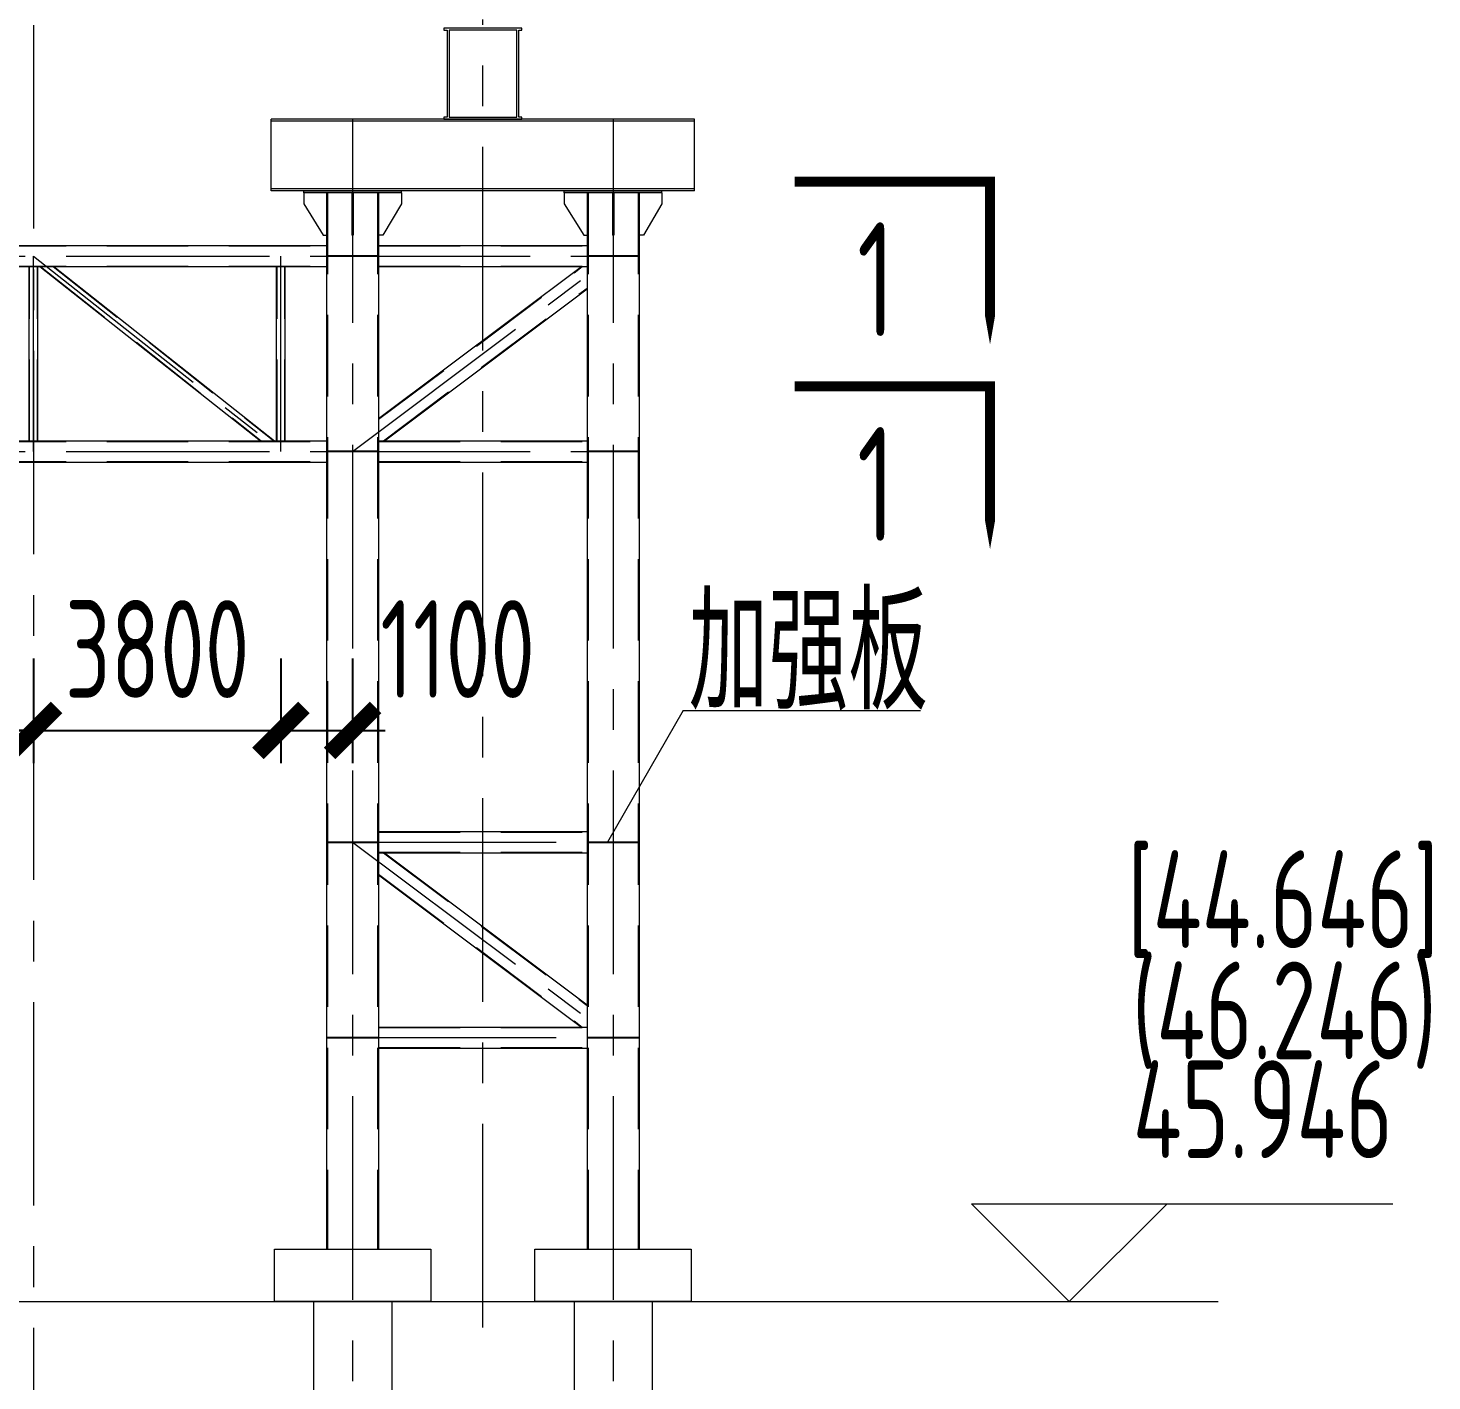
# Model space of a CAD drawing. Extents: x -2876908 to 633791, y -1383861 to 872234.
# Drawn here: x -1502502 to -1480949, y -125967 to -105196 of the extents above; entities that cross this region are included whole.
import ezdxf
from ezdxf.enums import TextEntityAlignment as Align

# ---------------------------------------------------------------- set-up
doc = ezdxf.new("R2010")
doc.units = 0
doc.header["$LTSCALE"] = 5
doc.header["$MEASUREMENT"] = 0
for name, pattern in [('CENTER', [2, 1.25, -0.25, 0.25, -0.25]), ('DASH', [0.35, 0.25, -0.1]), ('DASHED', [0.75, 0.5, -0.25])]:
    doc.linetypes.add(name, pattern=pattern)
doc.layers.get('0').update_dxf_attribs({"linetype": 'CONTINUOUS', "lineweight": 25})
doc.layers.get('DEFPOINTS').update_dxf_attribs({"color": 35, "linetype": 'CONTINUOUS', "lineweight": 13})
for name, color, linetype, lineweight in [('3中心线', 6, 'CENTER', 18), ('4虚线', 2, 'DASHED', 18), ('5标注', 3, 'CONTINUOUS', 15), ('6文本', 7, 'CONTINUOUS', 15), ('7边界线', 8, 'CONTINUOUS', 15), ('8轮廓线', 4, 'CONTINUOUS', 15), ('DIM', 3, 'CONTINUOUS', 0), ('THIN', 7, 'CONTINUOUS', 0)]:
    doc.layers.add(name, color=color, linetype=linetype, lineweight=lineweight)
doc.styles.add('TSSD_Dimension', font='tssdeng.shx', dxfattribs={"width": 0.7, "bigfont": 'hztxt.shx'})
doc.styles.add('TSSD_NORM', font='tssdeng.shx', dxfattribs={"width": 0.7, "bigfont": 'hztxt.shx'})
doc.dimstyles.new('TSSD_100_100', dxfattribs={"dimtxt": 300, "dimasz": 100, "dimexe": 100, "dimexo": 250, "dimgap": 100, "dimtad": 1, "dimdec": 0, "dimzin": 0, "dimdsep": 46, "dimtxsty": 'TSSD_Dimension', "dimblk": 'ARCHTICK', "dimblk1": 'ARCHTICK', "dimblk2": 'ARCHTICK', "dimcen": 0, "dimdle": 100, "dimclrt": 7, "dimadec": 0, "dimazin": 0, "dimtfac": 1, "dimtdec": 0, "dimtix": 1, "dimtmove": 2, "dimatfit": 3, "dimfxl": 1, "dimtolj": 1, "dimtzin": 0, "dimarcsym": 0})

# ---------------------------------------------------------------- blocks, each defined once
blk = doc.blocks.new('_ArchTick')
at = {"color": 0, "linetype": 'ByBlock', "const_width": 0.5}
blk.add_lwpolyline([(-0.707, -0.707), (0.707, 0.707)], dxfattribs=at)
blk = doc.blocks.new('*D2292')
at = {"layer": 'DEFPOINTS', "color": 0, "transparency": 16777216}
for p in [(-1506219, -113625), (-1502419, -113625), (-1502419, -115980)]:
    blk.add_point(p, dxfattribs=at)
at = {"layer": 'DIM', "color": 0, "lineweight": -2, "transparency": 16777216}
for p, q in [((-1506219, -114875), (-1506219, -116480)), ((-1502419, -114875), (-1502419, -116480)), ((-1506219, -115980), (-1506719, -115980)), ((-1506219, -115980), (-1502419, -115980)), ((-1502419, -115980), (-1501919, -115980))]:
    blk.add_line(p, q, dxfattribs=at)
at = {"layer": 'DIM', "color": 0, "lineweight": -2, "transparency": 16777216, "xscale": 500, "yscale": 500, "zscale": 500}
blk.add_blockref('_ArchTick', (-1506219, -115980), dxfattribs=at)
at = {"layer": 'DIM', "color": 0, "lineweight": -2, "transparency": 16777216, "xscale": 500, "yscale": 500, "zscale": 500, "rotation": 180}
blk.add_blockref('_ArchTick', (-1502419, -115980), dxfattribs=at)
at = {"layer": 'DIM', "color": 7, "transparency": 16777216, "insert": (-1504319, -114730), "char_height": 1500, "attachment_point": 5, "style": 'TSSD_Dimension'}
blk.add_mtext('\\A1;3800', dxfattribs=at)
blk = doc.blocks.new('*D2293')
at = {"layer": 'DEFPOINTS', "color": 0, "transparency": 16777216}
for p in [(-1502419, -113625), (-1498619, -113625), (-1498619, -115980)]:
    blk.add_point(p, dxfattribs=at)
at = {"layer": 'DIM', "color": 0, "lineweight": -2, "transparency": 16777216}
for p, q in [((-1502419, -114875), (-1502419, -116480)), ((-1498619, -114875), (-1498619, -116480)), ((-1502419, -115980), (-1502919, -115980)), ((-1502419, -115980), (-1498619, -115980)), ((-1498619, -115980), (-1498119, -115980))]:
    blk.add_line(p, q, dxfattribs=at)
at = {"layer": 'DIM', "color": 0, "lineweight": -2, "transparency": 16777216, "xscale": 500, "yscale": 500, "zscale": 500}
blk.add_blockref('_ArchTick', (-1502419, -115980), dxfattribs=at)
at = {"layer": 'DIM', "color": 0, "lineweight": -2, "transparency": 16777216, "xscale": 500, "yscale": 500, "zscale": 500, "rotation": 180}
blk.add_blockref('_ArchTick', (-1498619, -115980), dxfattribs=at)
at = {"layer": 'DIM', "color": 7, "transparency": 16777216, "insert": (-1500519, -114730), "char_height": 1500, "attachment_point": 5, "style": 'TSSD_Dimension'}
blk.add_mtext('\\A1;3800', dxfattribs=at)
blk = doc.blocks.new('*D2294')
at = {"layer": 'DEFPOINTS', "color": 0, "transparency": 16777216}
for p in [(-1498619, -113625), (-1497519, -113625), (-1497519, -115980)]:
    blk.add_point(p, dxfattribs=at)
at = {"layer": 'DIM', "color": 0, "lineweight": -2, "transparency": 16777216}
for p, q in [((-1498619, -114875), (-1498619, -116480)), ((-1497519, -114875), (-1497519, -116480)), ((-1499119, -115980), (-1497019, -115980))]:
    blk.add_line(p, q, dxfattribs=at)
at = {"layer": 'DIM', "color": 0, "lineweight": -2, "transparency": 16777216, "xscale": 500, "yscale": 500, "zscale": 500, "rotation": 180}
blk.add_blockref('_ArchTick', (-1498619, -115980), dxfattribs=at)
at = {"layer": 'DIM', "color": 0, "lineweight": -2, "transparency": 16777216, "xscale": 500, "yscale": 500, "zscale": 500}
blk.add_blockref('_ArchTick', (-1497519, -115980), dxfattribs=at)
at = {"layer": 'DIM', "color": 7, "transparency": 16777216, "insert": (-1495906, -114730), "char_height": 1500, "attachment_point": 5, "style": 'TSSD_Dimension'}
blk.add_mtext('\\A1;1100', dxfattribs=at)

msp = doc.modelspace()

# ---------------------------------------------------------------- linework, layer by layer
at = {"layer": '3中心线', "ltscale": 500}
for p, q in [((-1502419.163, -85150.491), (-1502419.163, -144851.446)), ((-1495519.166, -125145.73), (-1495519.166, -105065.73)), ((-1497519.166, -106595.73), (-1497519.166, -135816.319)), ((-1493519.166, -106595.73), (-1493519.166, -135816.319)), ((-1506919.16, -108695.73), (-1497919.166, -108695.73)), ((-1506219.16, -111695.73), (-1502419.163, -108695.73)), ((-1502419.163, -111695.73), (-1502419.163, -108695.73)), ((-1502419.163, -108695.73), (-1498619.166, -111695.73)), ((-1498619.166, -111695.73), (-1498619.166, -108695.73)), ((-1497919.166, -108695.73), (-1493119.166, -108695.73)), ((-1497519.166, -111695.73), (-1493519.166, -108695.73)), ((-1506919.16, -111695.73), (-1497919.166, -111695.73)), ((-1497919.166, -111695.73), (-1493119.166, -111695.73)), ((-1497519.166, -117695.73), (-1493519.166, -117695.73)), ((-1497519.166, -117695.73), (-1493519.166, -120695.73)), ((-1497519.166, -120695.73), (-1493519.166, -120695.73))]:
    msp.add_line(p, q, dxfattribs=at)
at = {"layer": '4虚线', "ltscale": 500}
for p, q in [((-1497903.166, -107725.73), (-1497903.166, -123945.73)), ((-1497135.166, -107725.73), (-1497135.166, -123945.73)), ((-1493903.166, -107725.73), (-1493903.166, -123945.73)), ((-1493135.166, -107725.73), (-1493135.166, -123945.73)), ((-1506919.16, -108541.23), (-1497919.166, -108541.23)), ((-1497119.166, -108541.23), (-1493919.166, -108541.23)), ((-1506919.16, -108850.23), (-1497919.166, -108850.23)), ((-1502479.663, -111533.23), (-1502479.663, -108858.23)), ((-1502358.663, -111533.23), (-1502358.663, -108858.23)), ((-1502310.966, -108858.23), (-1498922.636, -111533.23)), ((-1502115.693, -108858.23), (-1498727.362, -111533.23)), ((-1498679.666, -111533.23), (-1498679.666, -108858.23)), ((-1498558.666, -111533.23), (-1498558.666, -108858.23)), ((-1497119.166, -108850.23), (-1493919.166, -108850.23)), ((-1497119.166, -111202.605), (-1493993.333, -108858.23)), ((-1497044.999, -111533.23), (-1493919.166, -109188.855)), ((-1506919.16, -111541.23), (-1497919.166, -111541.23)), ((-1497119.166, -111541.23), (-1493919.166, -111541.23)), ((-1506919.16, -111850.23), (-1497919.166, -111850.23)), ((-1497119.166, -111850.23), (-1493919.166, -111850.23)), ((-1497119.166, -117541.23), (-1493919.166, -117541.23)), ((-1497119.166, -117850.23), (-1493919.166, -117850.23)), ((-1497044.999, -117858.23), (-1493919.166, -120202.605)), ((-1497119.166, -118188.855), (-1493993.333, -120533.23)), ((-1497119.166, -120541.23), (-1493919.166, -120541.23)), ((-1497119.166, -120850.23), (-1493919.166, -120850.23))]:
    msp.add_line(p, q, dxfattribs=at)
at = {"layer": '5标注'}
for q in [(-1493603.762, -117695.73), (-1488798.496, -115674.409)]:
    msp.add_line((-1492442.636, -115674.409), q, dxfattribs=at)
at = {"layer": '5标注', "flags": 128}
for points in [[(-1490732.598, -107553.277, 150, 150, 0), (-1487732.598, -107553.277, 150, 150, 0), (-1487732.598, -109053.277, 350, 0, 0), (-1487732.598, -110053.277, 0, 0, 0)], [(-1490732.598, -110696.851, 150, 150, 0), (-1487732.598, -110696.851, 150, 150, 0), (-1487732.598, -112196.851, 350, 0, 0), (-1487732.598, -113196.851, 0, 0, 0)]]:
    msp.add_lwpolyline(points, format="xyseb", dxfattribs=at)
at = {"layer": '5标注', "linetype": 'DASH', "ltscale": 100, "const_width": 30, "flags": 128}
for points in [[(-1497919.166, -108695.73), (-1497119.166, -108695.73)], [(-1493919.166, -108695.73), (-1493119.166, -108695.73)], [(-1497919.166, -111695.73), (-1497119.166, -111695.73)], [(-1493919.166, -111695.73), (-1493119.166, -111695.73)], [(-1497919.166, -117695.73), (-1497119.166, -117695.73)], [(-1493919.166, -117695.73), (-1493119.166, -117695.73)], [(-1497919.166, -120695.73), (-1497119.166, -120695.73)], [(-1493919.166, -120695.73), (-1493119.166, -120695.73)]]:
    msp.add_lwpolyline(points, dxfattribs=at)
at = {"layer": '7边界线'}
msp.add_line((-1524660.057, -124745.73), (-1484230.025, -124745.73), dxfattribs=at)
at = {"layer": '8轮廓线'}
for p, q in [((-1498769.166, -107695.73), (-1498769.166, -106595.73)), ((-1492269.166, -106595.73), (-1498769.166, -106595.73)), ((-1492269.166, -106625.73), (-1498769.166, -106625.73)), ((-1492269.166, -107695.73), (-1492269.166, -106595.73)), ((-1492269.166, -107665.73), (-1498769.166, -107665.73)), ((-1492269.166, -107695.73), (-1498769.166, -107695.73)), ((-1498269.166, -107725.73), (-1498269.166, -107695.73)), ((-1498269.166, -107695.73), (-1496769.166, -107695.73)), ((-1496769.166, -107725.73), (-1498269.166, -107725.73)), ((-1498269.166, -107725.73), (-1498269.166, -107895.73)), ((-1497919.166, -107695.73), (-1497119.166, -107695.73)), ((-1497919.166, -107725.73), (-1497919.166, -123945.73)), ((-1497529.166, -107725.73), (-1497529.166, -108375.73)), ((-1497509.166, -107725.73), (-1497509.166, -108375.73)), ((-1497119.166, -107725.73), (-1497119.166, -123945.73)), ((-1496769.166, -107725.73), (-1496769.166, -107695.73)), ((-1496769.166, -107725.73), (-1496769.166, -107895.73)), ((-1494269.166, -107725.73), (-1494269.166, -107695.73)), ((-1494269.166, -107695.73), (-1492769.166, -107695.73)), ((-1492769.166, -107725.73), (-1494269.166, -107725.73)), ((-1494269.166, -107725.73), (-1494269.166, -107895.73)), ((-1493919.166, -107695.73), (-1493119.166, -107695.73)), ((-1493919.166, -107725.73), (-1493919.166, -123945.73)), ((-1493529.166, -107725.73), (-1493529.166, -108375.73)), ((-1493509.166, -107725.73), (-1493509.166, -108375.73)), ((-1493119.166, -107725.73), (-1493119.166, -123945.73)), ((-1492769.166, -107725.73), (-1492769.166, -107695.73)), ((-1492769.166, -107725.73), (-1492769.166, -107895.73)), ((-1498269.166, -107895.73), (-1497969.166, -108375.73)), ((-1496769.166, -107895.73), (-1497053.462, -108375.73)), ((-1494269.166, -107895.73), (-1493969.166, -108375.73)), ((-1492769.166, -107895.73), (-1493053.462, -108375.73)), ((-1497969.166, -108375.73), (-1497919.166, -108375.73)), ((-1497509.166, -108375.73), (-1497529.166, -108375.73)), ((-1497053.462, -108375.73), (-1497119.166, -108375.73)), ((-1493969.166, -108375.73), (-1493919.166, -108375.73)), ((-1493509.166, -108375.73), (-1493529.166, -108375.73)), ((-1493053.462, -108375.73), (-1493119.166, -108375.73)), ((-1506919.16, -108533.23), (-1497919.166, -108533.23)), ((-1497119.166, -108533.23), (-1493919.166, -108533.23)), ((-1506919.16, -108858.23), (-1497919.166, -108858.23)), ((-1502485.663, -111533.23), (-1502485.663, -108858.23)), ((-1502352.663, -111533.23), (-1502352.663, -108858.23)), ((-1502320.649, -108858.23), (-1498932.319, -111533.23)), ((-1502106.01, -108858.23), (-1498717.68, -111533.23)), ((-1498685.666, -111533.23), (-1498685.666, -108858.23)), ((-1498552.666, -111533.23), (-1498552.666, -108858.23)), ((-1497119.166, -108858.23), (-1493919.166, -108858.23)), ((-1497119.166, -111192.605), (-1494006.666, -108858.23)), ((-1497031.666, -111533.23), (-1493919.166, -109198.855)), ((-1506919.16, -111533.23), (-1497919.166, -111533.23)), ((-1497119.166, -111533.23), (-1493919.166, -111533.23)), ((-1506919.16, -111858.23), (-1497919.166, -111858.23)), ((-1497119.166, -111858.23), (-1493919.166, -111858.23)), ((-1497119.166, -117533.23), (-1493919.166, -117533.23)), ((-1497119.166, -117858.23), (-1493919.166, -117858.23)), ((-1497031.666, -117858.23), (-1493919.166, -120192.605)), ((-1497119.166, -118198.855), (-1494006.666, -120533.23)), ((-1497119.166, -120533.23), (-1493919.166, -120533.23)), ((-1497119.166, -120858.23), (-1493919.166, -120858.23)), ((-1498119.166, -124745.73), (-1498119.166, -135416.319)), ((-1496919.166, -124745.73), (-1496919.166, -135416.319)), ((-1494119.166, -124745.73), (-1494119.166, -135416.319)), ((-1492919.166, -124745.73), (-1492919.166, -135416.319))]:
    msp.add_line(p, q, dxfattribs=at)
for points in [[(-1496119.166, -106595.73), (-1494919.166, -106595.73), (-1494919.166, -106565.73), (-1494969.166, -106565.73), (-1494969.166, -105225.73), (-1494919.166, -105225.73), (-1494919.166, -105195.73), (-1496119.166, -105195.73), (-1496119.166, -105225.73), (-1496069.166, -105225.73), (-1496069.166, -106565.73), (-1496119.166, -106565.73)], [(-1496039.166, -106565.73), (-1494999.166, -106565.73), (-1494999.166, -105225.73), (-1496039.166, -105225.73)], [(-1498719.166, -124745.73), (-1498719.166, -123945.73), (-1496319.166, -123945.73), (-1496319.166, -124745.73)], [(-1494719.166, -124745.73), (-1494719.166, -123945.73), (-1492319.166, -123945.73), (-1492319.166, -124745.73)]]:
    msp.add_lwpolyline(points, close=True, dxfattribs=at)
at = {"layer": 'THIN'}
for p, q in [((-1486515.681, -124745.73), (-1488015.681, -123245.73)), ((-1488015.681, -123245.73), (-1485015.681, -123245.73)), ((-1486515.681, -124745.73), (-1485015.681, -123245.73)), ((-1485015.681, -123245.73), (-1481549.335, -123245.73)), ((-1488997.081, -124745.73), (-1485015.681, -124745.73))]:
    msp.add_line(p, q, dxfattribs=at)

# ---------------------------------------------------------------- texts
at = {"layer": '5标注', "color": 7, "insert": (-1492360.133, -115674.409), "char_height": 1750, "attachment_point": 7, "style": 'TSSD_NORM'}
msp.add_mtext('加强板', dxfattribs=at)
at = {"layer": '6文本', "style": 'TSSD_NORM', "width": 0.7}
for p in [(-1489482.598, -109053.277), (-1489482.598, -112196.851)]:
    msp.add_text('1', height=1750, dxfattribs=at).set_placement(p, align=Align.MIDDLE_CENTER)
at = {"layer": 'DIM', "color": 7, "style": 'TSSD_Dimension', "width": 0.7}
for s, p in [('[44.646]', (-1480841.091, -119771.291)), ('(46.246)', (-1480871.334, -121478.899)), ('45.946', (-1481549.335, -122995.73))]:
    msp.add_text(s, height=1500, dxfattribs=at).set_placement(p, align=Align.BOTTOM_RIGHT)

# ---------------------------------------------------------------- dimensions: what is measured, and where the dimension line sits
at = {"layer": 'DIM'}
for base, p1, p2, picture, middle in [((-1502419.163, -115980.288), (-1506219.16, -113624.717), (-1502419.163, -113624.717), '*D2292', (-1504319.161, -114730.288)), ((-1498619.166, -115980.288), (-1502419.163, -113624.717), (-1498619.166, -113624.717), '*D2293', (-1500519.164, -114730.288))]:
    dim = msp.add_linear_dim(base=base, p1=p1, p2=p2, dimstyle='TSSD_100_100', override={"dimtxt": 1500, "dimasz": 500, "dimexe": 500, "dimexo": 1250, "dimgap": 500, "dimdle": 500}, dxfattribs=at)
    dim.commit()
    dim.dimension.update_dxf_attribs({"geometry": picture, "text_midpoint": middle})
dim = msp.add_linear_dim(base=(-1497519.166, -115980.288), p1=(-1498619.166, -113624.717), p2=(-1497519.166, -113624.717), dimstyle='TSSD_100_100', override={"dimtxt": 1500, "dimasz": 500, "dimexe": 500, "dimexo": 1250, "dimgap": 500, "dimdle": 500}, dxfattribs=at)
dim.commit()
dim.dimension.update_dxf_attribs({"geometry": '*D2294', "text_midpoint": (-1495905.704, -114730.288), "dimtype": 160})

doc.saveas('drawing.dxf')
